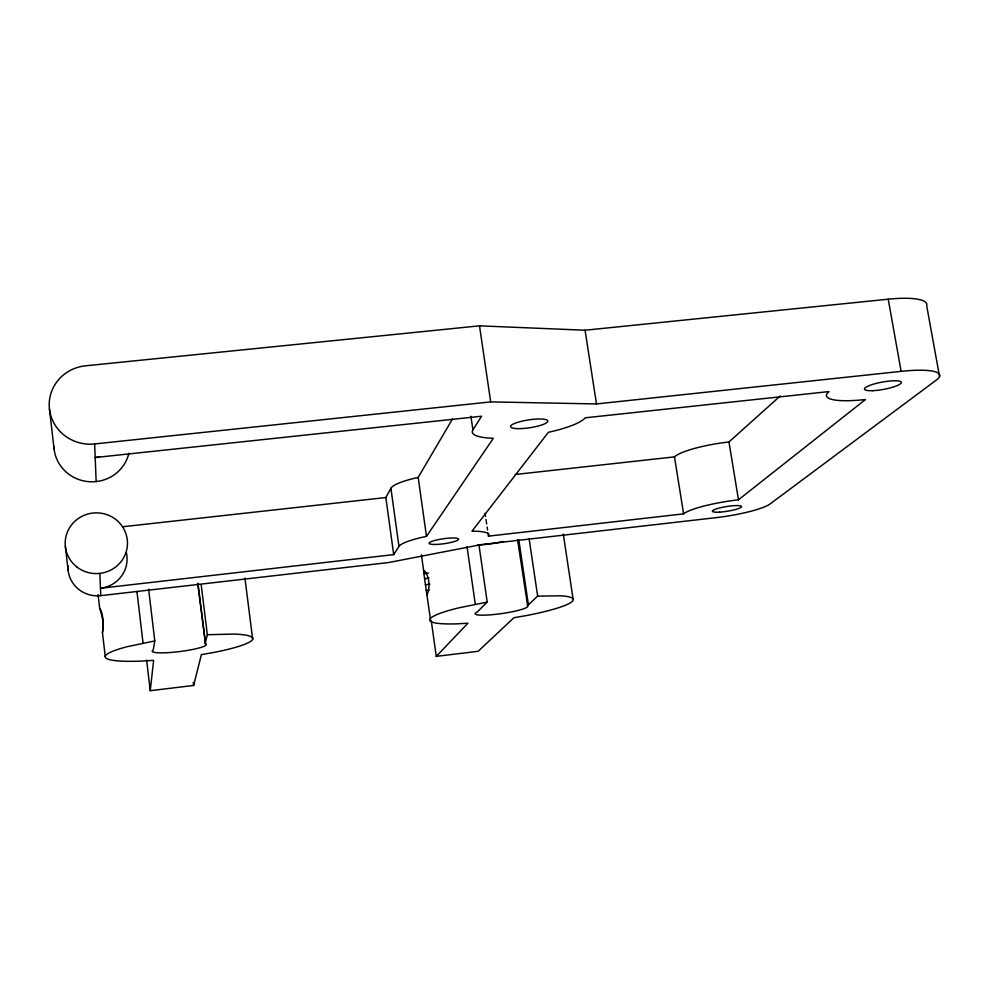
<?xml version="1.0" encoding="UTF-8"?>
<svg xmlns="http://www.w3.org/2000/svg" width="989" height="989" viewBox="0 0 989 989"><rect width="100%" height="100%" fill="white"/><g stroke="black" fill="none" stroke-linecap="round" stroke-linejoin="round"><path stroke-width="1.48" d="M148.634 589.271L154.791 640.934L153.246 649.983A27.247 3.733 -7.1 0 0 178.539 651.689A27.247 3.733 -7.1 0 0 205.601 643.777L197.664 583.3M205.082 643.641L207.344 634.728L233.775 634.085A74.336 10.187 -7.1 0 1 213.513 652.517L201.41 654.631L193.646 685.451L150.241 690.705L153.629 660.331L141.687 661.085A74.336 10.187 -7.1 0 1 127.235 646.682L154.791 640.934M105.254 656.733L102.448 632.404C103.61 624.788 103.622 614.231 99.654 608.173L98.084 594.587M126.369 552.678A30.041 29.311 -3.5 0 1 100.47 588.245L393.709 554.619L385.834 497.541L390.902 488.245A45.42 8.716 -8.1 0 1 418.186 477.403L452.505 418.977M393.709 554.619L398.95 546.361A45.618 7.64 -8.1 0 1 426.482 536.359L493.35 438.263A57.634 12.128 -8.6 0 1 472.903 429.894L470.925 416.282M472.903 429.894L481.581 416.233L95.179 457.524A39.77 38.361 3 0 0 99.592 456.807M427.013 594.76C430.277 587.985 429.622 576.983 424.553 570.9L423.688 571.086L424.194 575.895L430.339 618.533M478.899 544.531L487.206 602.078L477.353 611.919A26.579 3.597 -8.2 0 0 497.207 614.157A26.579 3.597 -8.2 0 0 527.656 605.948L517.568 539.586M431.229 620.437L436.26 656.375L467.958 623.206L457.116 623.836A72.506 9.816 -8.2 0 1 458.488 607.914L487.206 602.078M527.335 605.787L537.645 596.12L560.751 595.811A72.506 9.816 -8.2 0 1 526.173 615.603L513.909 617.717L478.157 651.294L436.26 656.375M515.257 474.485L674.473 456.881A45.061 8.332 -9.4 0 1 728.955 441.972L780.284 395.946M738.474 499.804L865.437 399.544A57.547 11.373 -10.4 0 1 828.943 391.582L585.191 417.815A57.634 12.128 -8.6 0 1 548.376 432.304L471.963 531.192A45.618 7.64 -8.1 0 1 488.442 536.137L683.609 513.86A45.247 7.306 -9.2 0 1 738.474 499.804L728.955 441.972M425.369 584.771L429.881 584.239M426.185 590.421L429.177 590.062M67.969 565.782A29.485 28.792 -4 0 0 100.767 595.65L388.677 562.531L481.581 544.543L715.826 517.68A45.247 7.306 -9.2 0 0 770.048 503.982L936.422 380.011A57.547 11.373 -10.4 0 0 901.127 371.357L596.491 403.945L490.68 401.893L94.635 443.95A40.784 39.288 3.5 0 1 49.462 409.1A40.784 39.288 3.5 0 1 85.549 365.819L479.504 325.838L585.068 330.227L888.233 299.185A57.238 12.956 -10.7 0 1 926.705 305.799L939.55 376.512M423.922 573.62L428.484 573.101M424.541 578.627L429.016 578.108M122.797 526.741L385.834 497.541M102.448 632.404C104.377 625.295 102.188 615.541 99.654 608.173M888.233 299.185L901.127 371.357M674.473 456.881L683.609 513.86M585.068 330.227L596.491 403.945M563.297 534.122L573.088 598.963M529.14 538.77L537.645 596.12M518.829 539.932L528.41 604.86M479.504 325.838L490.68 401.893M485.129 513.34L485.574 516.382M486.019 519.423L486.675 523.985M487.12 527.026L487.565 530.067M487.997 533.108L488.442 536.137M467.031 546.707L475.301 604.242M418.186 477.403L426.482 536.359M421.425 554.866L423.688 571.086M390.902 488.245L398.95 546.361M244.926 577.959L252.677 639.228M201.2 584.759L207.344 634.728M198.072 583.757L205.329 642.788M193.275 682.398L193.646 685.451M146.619 660.133L150.241 690.705M136.939 591.434L143.059 643.097M49.45 408.976L54.074 448.981M65.373 546.608L68.117 570.307M94.635 443.95L96.156 481.569M99.864 573.36L100.767 595.65M503.537 541.49A26.431 4.364 -8.3 0 1 477.625 545.038M128.891 453.222A37.978 36.717 2.2 0 1 88.293 481.631A37.978 36.717 2.2 0 1 53.876 446.249M872.595 390.68A18.803 3.721 -10.4 0 0 901.35 382.755A18.803 3.721 -10.4 0 0 874.721 383.794A18.803 3.721 -10.4 0 0 872.595 390.68M719.646 512.129A14.786 2.386 -9.2 0 0 741.552 506.591A14.786 2.386 -9.2 0 0 719.658 507.95A14.786 2.386 -9.2 0 0 719.646 512.129M517.185 428.608A18.828 3.956 -8.6 0 0 547.56 421.858A18.828 3.956 -8.6 0 0 522.983 420.943A18.828 3.956 -8.6 0 0 517.185 428.608M434.69 544.457A14.909 2.497 -8.1 0 0 458.426 539.574A14.909 2.497 -8.1 0 0 438.337 539.635A14.909 2.497 -8.1 0 0 434.69 544.457M76.969 567.043A31.141 30.35 -2.4 0 0 127.136 547.597A31.141 30.35 -2.4 0 0 84.869 515.022A31.141 30.35 -2.4 0 0 76.969 567.043"/></g></svg>
